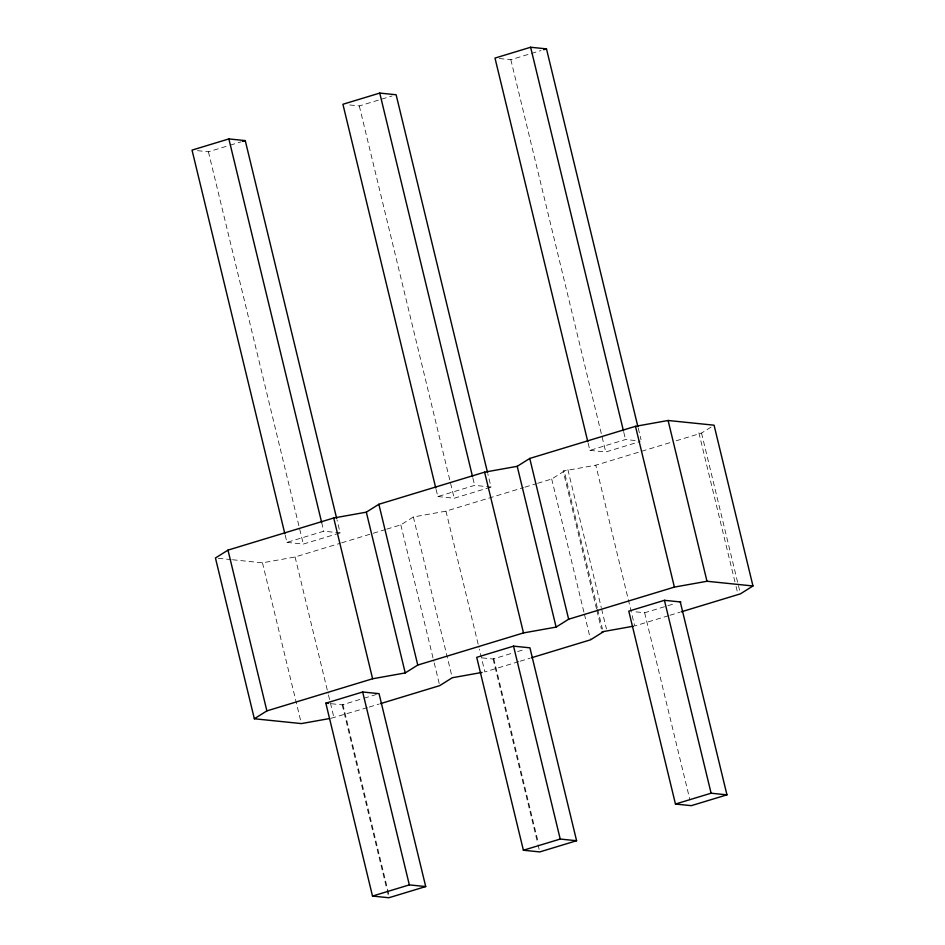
<?xml version="1.0" encoding="UTF-8"?>
<svg xmlns="http://www.w3.org/2000/svg" width="945" height="945" viewBox="0 0 945 945"><rect width="100%" height="100%" fill="white"/><g stroke="black" fill="none" stroke-linecap="round" stroke-linejoin="round"><path stroke-width="0.71" stroke-dasharray="4.72 3.54" d="M386.729 529.141L400.822 524.865L413.355 516.974L445.969 511.15L523.506 487.596M537.611 483.308L551.703 479.02L564.236 471.142L597.287 607.73M676.159 440.795L701.533 433.082L711.786 426.632M499.314 58.519L510.843 59.7L530.039 53.865M531.409 53.452L541.001 50.534M197.493 150.668L208.42 151.791L228.879 145.565M230.237 145.152L241.152 141.844M349.744 104.978L359.301 105.946L392.033 96M285.213 535.236L286.937 542.395L323.769 531.208L340.153 532.885L337.034 519.998M436.094 489.404L437.83 496.562L474.65 485.376L491.034 487.053L487.915 474.166M588.168 443.205L589.893 450.363L625.543 439.531L639.942 441.008M589.893 450.363L605.745 451.982L640.013 441.575M286.937 542.395L303.321 544.072L340.153 532.885M437.83 496.562L454.202 498.239L491.034 487.053M596.567 609.041L563.185 471.035L595.799 465.2L670.513 442.508M232.553 559.747L262.474 562.818L295.088 556.983L340.2 543.28M341.617 542.843L385.312 529.578M524.924 487.159L536.193 483.734M635.997 611.876L644.644 612.762L666.579 606.099M667.95 605.686L674.801 603.595M331.293 703.73L342.22 704.852L362.679 698.627M364.038 698.213L376.323 694.492M482.174 657.897L493.101 659.008L512.202 653.208M517.647 651.554L523.105 649.9M668.528 615.691L634.686 625.98L595.799 465.2M669.934 615.266L679.809 612.265M331.152 718.259L367.818 707.474M369.223 707.049L379.099 704.049M518.699 661.642L484.868 671.919L479.363 649.156M520.116 661.216L529.98 658.216M563.185 471.035L564.236 471.142M218.307 558.294L231.123 559.605M701.533 433.082L740.089 592.432M698.887 432.81L735.718 585.049M736.06 586.467L737.785 593.578M638.265 428.274L641.041 439.732M623.806 432.373L625.543 439.531M510.843 59.7L605.745 451.982M644.644 612.762L689.933 799.942M567.886 469.606L601.28 607.611M601.622 609.041L606.442 628.957M597.63 609.147L602.449 629.063M596.921 610.458L601.386 628.957M551.703 479.02L584.057 612.762M584.412 614.191L590.259 638.371M472.925 478.217L474.65 485.376M493.762 658.594L538.355 842.928M359.301 105.946L454.202 498.239M493.101 659.008L537.693 843.342M538.036 844.771L539.418 850.488M445.969 511.15L479.009 647.738M413.355 516.974L452.253 677.754M400.822 524.865L433.873 661.453M434.216 662.87L439.72 685.633M321.69 522.62L323.769 531.208M342.881 704.427L389.541 897.337M208.42 151.791L303.321 544.072M342.22 704.852L386.812 889.174M387.155 890.603L388.194 894.891M295.088 556.983L328.128 693.571M328.47 694.988L333.987 717.751M262.474 562.818L301.372 723.586"/><path stroke-width="1.42" d="M681.215 611.84L740.431 593.85L752.964 585.971L714.066 425.191L668.103 420.49L635.489 426.325L529.755 458.443L517.222 466.322L484.608 472.157L378.862 504.276L366.329 512.166L333.727 517.99L227.981 550.12L215.448 557.999L254.347 718.767L301.372 723.586L329.734 718.519M254.347 718.767L266.88 710.888L372.613 678.77L405.228 672.934L417.761 665.056L523.495 632.926L556.109 627.102L568.642 619.211L674.387 587.093L706.99 581.269L752.964 585.971M336.692 518.569L245.251 140.604L228.867 138.927L192.036 150.113L284.858 533.807M487.573 472.736L396.132 94.76L379.748 93.082L342.917 104.269L435.751 487.974M637.922 426.845L546.482 48.868L530.629 47.25L494.991 58.082L587.814 441.776M543.741 49.707L546.482 48.868M242.522 141.431L245.251 140.604M325.836 703.174L362.667 691.988L379.051 693.654L425.711 886.564L388.879 897.75L372.507 896.073L325.836 703.174L328.565 703.446M513.548 646.144L476.717 657.33L523.388 850.24L539.772 851.918L576.592 840.731L529.932 647.821L513.548 646.144L560.22 839.054L576.592 840.731M680.837 601.989L664.429 600.311L628.791 611.143L675.462 804.041L691.315 805.66L726.953 794.839L680.282 601.93M380.504 703.623L439.72 685.633L452.253 677.754L482.033 672.427M531.385 657.791L590.601 639.8L603.134 631.91L602.083 631.803L633.268 626.228M372.507 896.073L409.339 884.886L425.711 886.564M523.388 850.24L560.22 839.054M675.462 804.041L711.101 793.209L726.953 794.839M668.103 420.49L706.99 581.269M635.489 426.325L674.387 587.093M530.629 47.25L623.464 430.944M664.429 600.311L711.101 793.209M529.755 458.443L568.642 619.211M517.222 466.322L556.109 627.102M484.608 472.157L523.495 632.926M379.748 93.082L472.571 476.788M378.862 504.276L417.761 665.056M366.329 512.166L405.228 672.934M333.727 517.99L372.613 678.77M228.867 138.927L321.69 522.62M362.667 691.988L409.339 884.886M227.981 550.12L266.88 710.888"/></g></svg>
